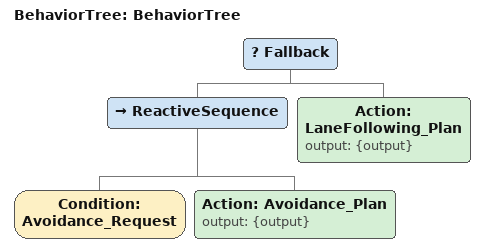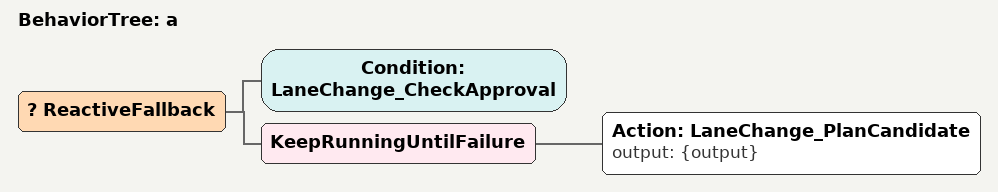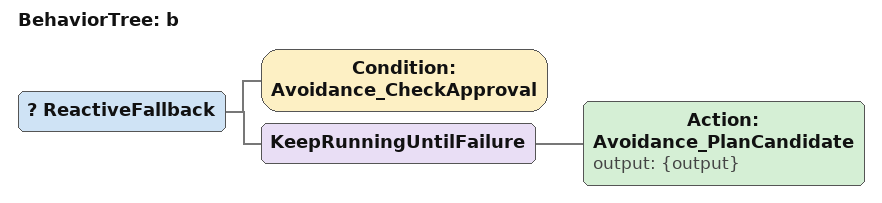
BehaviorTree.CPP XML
<?xml version="1.0"?>
<root main_tree_to_execute="BehaviorTree">
    <BehaviorTree ID="BehaviorTree">
        <Fallback>
            <ReactiveSequence>
                <Condition ID="Avoidance_Request"/>
                <Action ID="Avoidance_Plan" output="{output}"/>
            </ReactiveSequence>
            <Action ID="LaneFollowing_Plan" output="{output}"/>
        </Fallback>
    </BehaviorTree>
    <BehaviorTree ID="a">
        <ReactiveFallback>
            <Condition ID="LaneChange_CheckApproval"/>
            <KeepRunningUntilFailure>
                <Action ID="LaneChange_PlanCandidate" output="{output}"/>
            </KeepRunningUntilFailure>
        </ReactiveFallback>
    </BehaviorTree>
    <BehaviorTree ID="b">
        <ReactiveFallback>
            <Condition ID="Avoidance_CheckApproval"/>
            <KeepRunningUntilFailure>
                <Action ID="Avoidance_PlanCandidate" output="{output}"/>
            </KeepRunningUntilFailure>
        </ReactiveFallback>
    </BehaviorTree>
</root>
